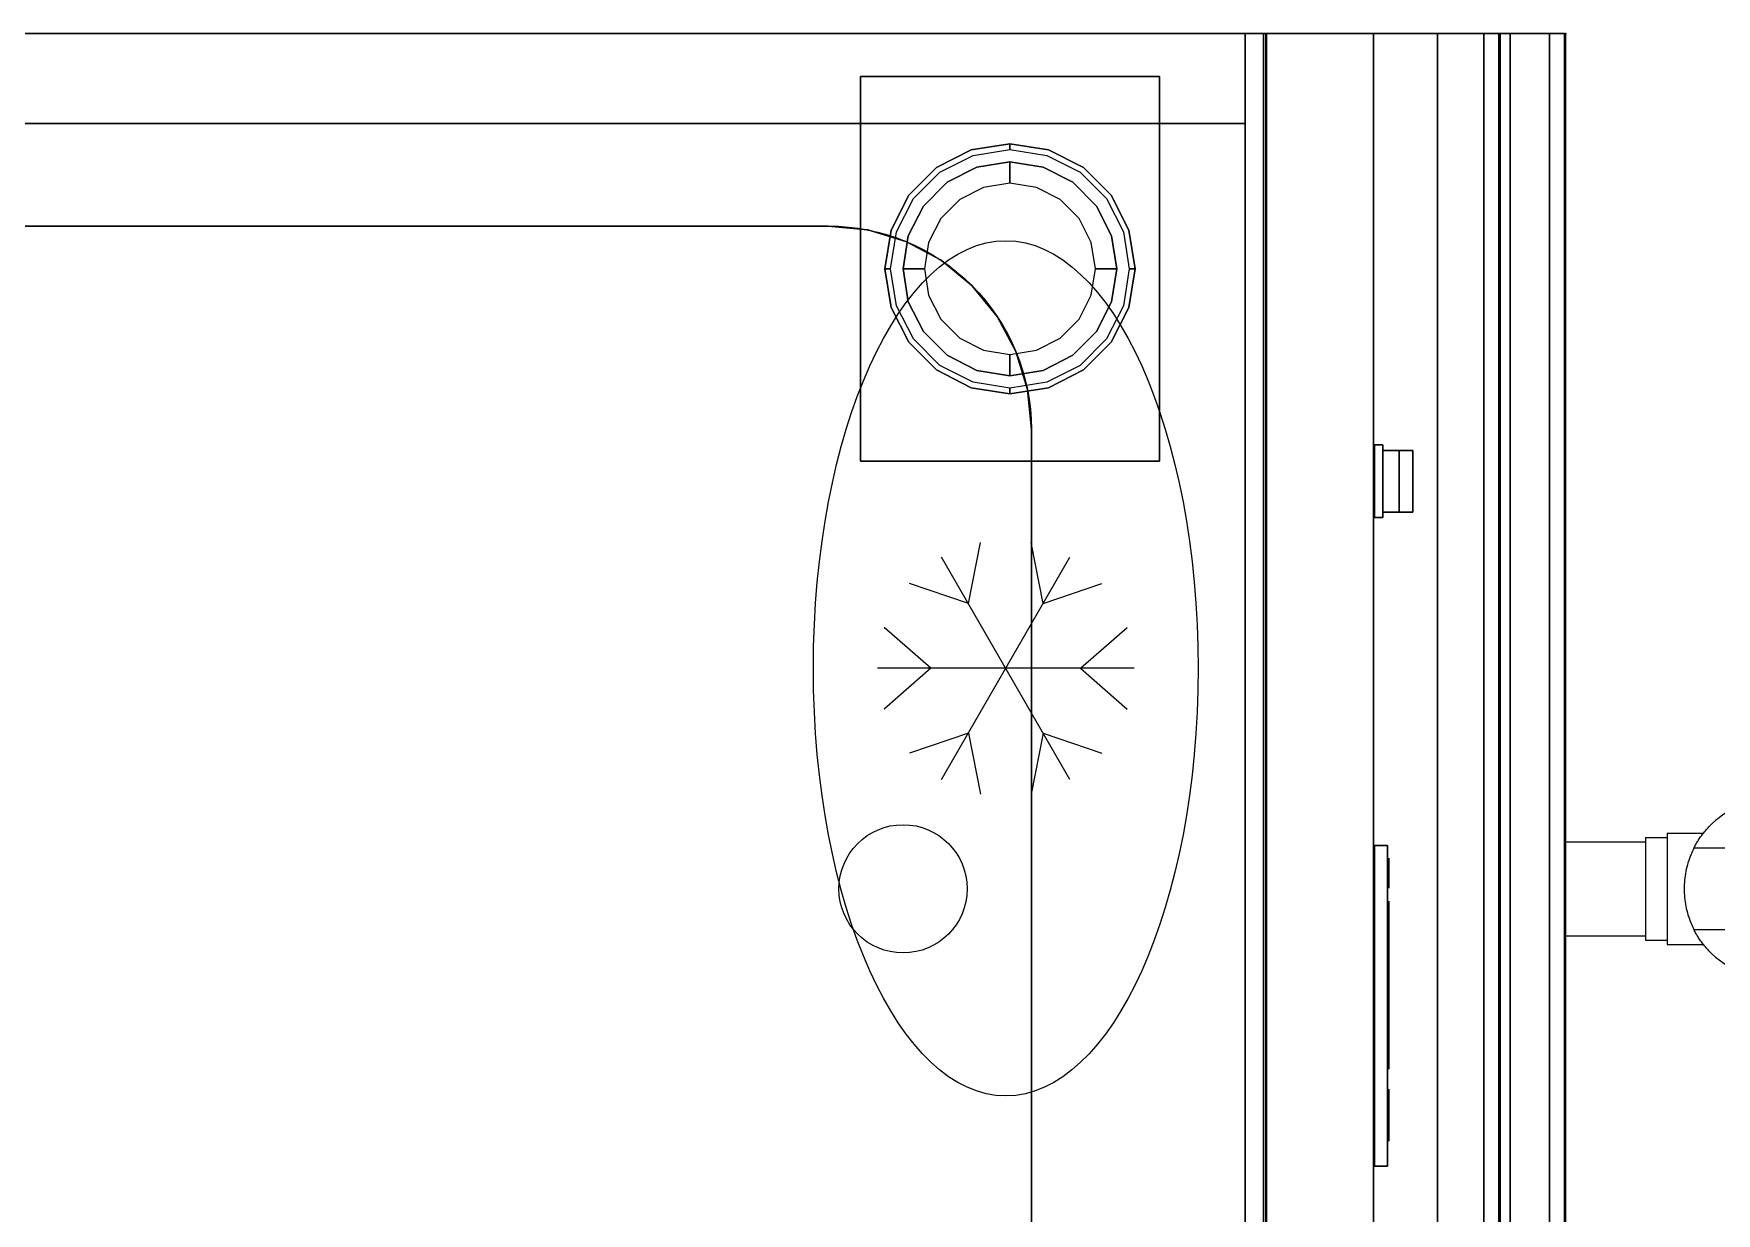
# Model space of a CAD drawing. Header units: millimetres. Extents: x 45 to 25350, y 77 to 5059.
# Drawn here: x 22187.16 to 22226.52, y 3991.51 to 4019.1 of the extents above; entities that cross this region are included whole.
import ezdxf

# ---------------------------------------------------------------- set-up
doc = ezdxf.new("R2010")
doc.units = ezdxf.units.MM
doc.header["$LTSCALE"] = 5
for name, color, linetype in [('200-EquipBlack-3d', 250, 'Continuous'), ('200-EquipBlu-3d', 5, 'Continuous'), ('200-EquipBorder-2d', 9, 'Continuous'), ('200-EquipGreen-3d', 3, 'Continuous'), ('200-EquipInternal-2d', 252, 'Continuous'), ('200-EquipRed-3d', 1, 'Continuous'), ('200-EquipSteel-3d', 9, 'Continuous')]:
    doc.layers.add(name, color=color, linetype=linetype)
doc.layers.add('200-InsPoint-3D', color=3, linetype='Continuous', plot=False)

# ---------------------------------------------------------------- blocks, each defined once
blk = doc.blocks.new('ELECTROLUX-MC7-BAINMARIE-400')
at = {"layer": '200-EquipInternal-2d'}
blk.add_lwpolyline([(307.5, -605), (92.5, -605, -0.414214), (45, -557.5), (45, -142.5, -0.414214), (92.5, -95), (307.5, -95, -0.414214), (355, -142.5), (355, -557.5, -0.414214)], format="xyb", close=True, dxfattribs=at)
blk.add_circle((200, -575), 15, dxfattribs=at)
at = {"layer": '200-EquipSteel-3d'}
for points, invisible_edges in [([(400, -80.5, 900), (355, -142.5, 900), (355, -557.5, 900), (400, -655, 900)], 5), ([(307.5, -95, 750), (307.5, -605, 750), (92.5, -605, 750), (92.5, -95, 750)], 5), ([(307.5, -95, 750), (316.77, -95.91, 750), (316.77, -604.09, 750), (307.5, -605, 750)], 10), ([(316.77, -95.91, 750), (325.68, -98.62, 750), (325.68, -601.38, 750), (316.77, -604.09, 750)], 10), ([(325.68, -98.62, 750), (333.89, -103.01, 750), (333.89, -596.99, 750), (325.68, -601.38, 750)], 10), ([(333.89, -103.01, 750), (341.09, -108.91, 750), (341.09, -591.09, 750), (333.89, -596.99, 750)], 10), ([(341.09, -108.91, 750), (346.99, -116.11, 750), (346.99, -583.89, 750), (341.09, -591.09, 750)], 10), ([(346.99, -116.11, 750), (351.38, -124.32, 750), (351.38, -575.68, 750), (346.99, -583.89, 750)], 10), ([(351.38, -124.32, 750), (354.09, -133.23, 750), (354.09, -566.77, 750), (351.38, -575.68, 750)], 10), ([(354.09, -133.23, 750), (355, -142.5, 750), (355, -557.5, 750), (354.09, -566.77, 750)], 8), ([(355, -557.5, 750), (354.09, -566.77, 750), (354.09, -566.77, 900), (355, -557.5, 900)], 2), ([(354.09, -566.77, 900), (355, -557.5, 900), (400, -655, 900)], 10), ([(354.09, -566.77, 750), (351.38, -575.68, 750), (351.38, -575.68, 900), (354.09, -566.77, 900)], 10), ([(351.38, -575.68, 900), (354.09, -566.77, 900), (400, -655, 900)], 10), ([(351.38, -575.68, 750), (346.99, -583.89, 750), (346.99, -583.89, 900), (351.38, -575.68, 900)], 10), ([(346.99, -583.89, 900), (351.38, -575.68, 900), (400, -655, 900)], 10), ([(346.99, -583.89, 750), (341.09, -591.09, 750), (341.09, -591.09, 900), (346.99, -583.89, 900)], 10), ([(341.09, -591.09, 900), (346.99, -583.89, 900), (400, -655, 900)], 10), ([(341.09, -591.09, 750), (333.89, -596.99, 750), (333.89, -596.99, 900), (341.09, -591.09, 900)], 10), ([(333.89, -596.99, 900), (341.09, -591.09, 900), (400, -655, 900)], 10), ([(333.89, -596.99, 750), (325.68, -601.38, 750), (325.68, -601.38, 900), (333.89, -596.99, 900)], 10), ([(325.68, -601.38, 900), (333.89, -596.99, 900), (400, -655, 900)], 10), ([(325.68, -601.38, 750), (316.77, -604.09, 750), (316.77, -604.09, 900), (325.68, -601.38, 900)], 10), ([(316.77, -604.09, 900), (325.68, -601.38, 900), (400, -655, 900)], 10), ([(400, -655, 900), (307.5, -605, 900), (92.5, -605, 900), (0, -655, 900)], 5), ([(316.77, -604.09, 750), (307.5, -605, 750), (307.5, -605, 900), (316.77, -604.09, 900)], 8), ([(307.5, -605, 900), (316.77, -604.09, 900), (400, -655, 900)], 10)]:
    blk.add_3dface(points, dxfattribs=dict(at, invisible_edges=invisible_edges))
for points in [[(355, -142.5, 750), (355, -557.5, 750), (355, -557.5, 900), (355, -142.5, 900)], [(307.5, -605, 750), (92.5, -605, 750), (92.5, -605, 900), (307.5, -605, 900)]]:
    blk.add_3dface(points, dxfattribs=at)
blk = doc.blocks.new('ELECTROLUX-MC-CRUSCOTTO400')
at = {"layer": '200-EquipBorder-2d'}
for p, q in [((0, 0), (0, -75)), ((400, 0), (400, -75)), ((0, -75), (400, -75))]:
    blk.add_line(p, q, dxfattribs=at)
at = {"layer": '200-EquipSteel-3d'}
for points in [[(0, -55.83, 654.41), (0, 0, 660.54), (400, 0, 660.54), (400, -55.83, 654.41)], [(0, 0, 660.54), (0, 0, 900), (400, 0, 900), (400, 0, 660.54)], [(0, 0, 900), (0, -62, 900), (400, -62, 900), (400, 0, 900)], [(0, -4.32, 810.26), (0, -59.37, 692.2), (400, -59.37, 692.2), (400, -4.32, 810.26)], [(0, -71.19, 877.81), (0, -4.82, 813.08), (400, -4.82, 813.08), (400, -71.19, 877.81)], [(0, -59.7, 690.72), (0, -59.7, 657.89), (400, -59.7, 657.89), (400, -59.7, 690.72)], [(0, -74.75, 884.46), (0, -71.19, 877.81), (400, -71.19, 877.81), (400, -74.75, 884.46)]]:
    blk.add_3dface(points, dxfattribs=at)
for points, invisible_edges in [([(0, -4.12, 811.75), (0, -4.1, 810.99), (400, -4.1, 810.99), (400, -4.12, 811.75)], 10), ([(0, -4.1, 810.99), (0, -4.32, 810.26), (400, -4.32, 810.26), (400, -4.1, 810.99)], 8), ([(0, -4.36, 812.47), (0, -4.12, 811.75), (400, -4.12, 811.75), (400, -4.36, 812.47)], 10), ([(0, -4.82, 813.08), (0, -4.36, 812.47), (400, -4.36, 812.47), (400, -4.82, 813.08)], 2), ([(0, -57.28, 654.56), (0, -55.83, 654.41), (400, -55.83, 654.41), (400, -57.28, 654.56)], 8), ([(0, -58.54, 655.29), (0, -57.28, 654.56), (400, -57.28, 654.56), (400, -58.54, 655.29)], 10), ([(0, -59.4, 656.46), (0, -58.54, 655.29), (400, -58.54, 655.29), (400, -59.4, 656.46)], 10), ([(0, -59.37, 692.2), (0, -59.51, 691.85), (400, -59.51, 691.85), (400, -59.37, 692.2)], 2), ([(0, -59.7, 657.89), (0, -59.4, 656.46), (400, -59.4, 656.46), (400, -59.7, 657.89)], 2), ([(0, -59.51, 691.85), (0, -59.62, 691.48), (400, -59.62, 691.48), (400, -59.51, 691.85)], 10), ([(0, -59.62, 691.48), (0, -59.68, 691.11), (400, -59.68, 691.11), (400, -59.62, 691.48)], 10), ([(0, -59.68, 691.11), (0, -59.7, 690.72), (400, -59.7, 690.72), (400, -59.68, 691.11)], 8), ([(0, -62, 900), (0, -69.22, 897.81), (400, -69.22, 897.81), (400, -62, 900)], 2), ([(0, -69.22, 897.81), (0, -74.01, 891.97), (400, -74.01, 891.97), (400, -69.22, 897.81)], 10), ([(0, -74.01, 891.97), (0, -74.75, 884.46), (400, -74.75, 884.46), (400, -74.01, 891.97)], 8)]:
    blk.add_3dface(points, dxfattribs=dict(at, invisible_edges=invisible_edges))
at = {"layer": '200-InsPoint-3D'}
for p in [(0, -75), (400, -75)]:
    blk.add_point(p, dxfattribs=at)
blk = doc.blocks.new('ELECTROLUX-MC7-BODY400X250')
at = {"layer": '200-EquipBorder-2d'}
blk.add_line((400, 0), (400, -655), dxfattribs=at)
at = {"layer": '200-EquipSteel-3d'}
for points, invisible_edges in [([(400, -655, 650), (400, -102, 724), (400, -2, 900), (400, -655, 900)], 3), ([(400, -102, 724), (400, -655, 650), (400, -102, 650)], 1)]:
    blk.add_3dface(points, dxfattribs=dict(at, invisible_edges=invisible_edges))
for points in [[(0, -655, 650), (0, -102, 650), (400, -102, 650), (400, -655, 650)], [(0, -655, 650), (400, -655, 650), (400, -655, 900), (0, -655, 900)]]:
    blk.add_3dface(points, dxfattribs=at)
blk = doc.blocks.new('ELECTROLUX-MC7-FRYER-VALVE2')
at = {"layer": '200-EquipBorder-2d'}
for p, q in [((-11, 48), (-11, 29.3)), ((11, 48), (11, 29.3)), ((0, 29.3), (-12, 29.3)), ((-12, 29.3), (-12, 24.3)), ((12, 29.3), (0, 29.3)), ((12, 29.3), (12, 24.3)), ((0, 24.3), (-13, 24.3)), ((-13, 24.3), (-13, 15.79)), ((13, 24.3), (0, 24.3)), ((13, 24.3), (13, 15.79)), ((-9.5, 18.03), (-9.5, -19.43)), ((9.5, -19.43), (9.5, 18.03))]:
    blk.add_line(p, q, dxfattribs=at)
for start, end in [(133.6678, 226.3322), (313.6678, 46.3322)]:
    blk.add_arc((0, -0.7), 21, start, end, dxfattribs=at)
for points, knots in [([(9.5, 18.03), (9.04, 18.26), (8.56, 18.48), (7.44, 18.95), (6.77, 19.19), (5.44, 19.6), (4.76, 19.77), (3.39, 20.04), (2.71, 20.14), (1.35, 20.27), (0.67, 20.3), (-0.67, 20.3), (-1.35, 20.27), (-2.71, 20.14), (-3.39, 20.04), (-4.76, 19.77), (-5.44, 19.6), (-6.77, 19.19), (-7.44, 18.95), (-8.56, 18.48), (-9.04, 18.26), (-9.5, 18.03)], [54.603966, 54.603966, 54.603966, 54.603966, 56.100956, 56.100956, 58.105876, 58.105876, 60.110796, 60.110796, 62.115717, 62.115717, 64.120637, 64.120637, 66.125557, 66.125557, 68.130478, 68.130478, 70.135398, 70.135398, 72.140318, 72.140318, 73.637308, 73.637308, 73.637308, 73.637308]), ([(-14.5, 14.49), (-14.21, 14.77), (-13.9, 15.05), (-13.26, 15.59), (-12.94, 15.85), (-12.29, 16.33), (-11.97, 16.56), (-11.37, 16.96), (-11.09, 17.14), (-10.64, 17.41), (-10.46, 17.51), (-10.12, 17.7), (-9.98, 17.78), (-9.74, 17.91), (-9.65, 17.95), (-9.53, 18.01), (-9.5, 18.03), (-9.5, 18.03)], [-8.491993, -8.491993, -8.491993, -8.491993, -7.291224, -7.291224, -6.090455, -6.090455, -4.889687, -4.889687, -3.688918, -3.688918, -2.766689, -2.766689, -1.844459, -1.844459, -0.92223, -0.92223, 0, 0, 0, 0]), ([(9.5, 18.03), (9.5, 18.03), (9.53, 18.01), (9.65, 17.95), (9.74, 17.91), (9.98, 17.78), (10.12, 17.7), (10.46, 17.51), (10.64, 17.41), (11.09, 17.14), (11.37, 16.96), (11.97, 16.56), (12.29, 16.33), (12.94, 15.85), (13.26, 15.59), (13.9, 15.05), (14.21, 14.77), (14.5, 14.49)], [19.162047, 19.162047, 19.162047, 19.162047, 20.084276, 20.084276, 21.006506, 21.006506, 21.928735, 21.928735, 22.850965, 22.850965, 24.051734, 24.051734, 25.252502, 25.252502, 26.453271, 26.453271, 27.65404, 27.65404, 27.65404, 27.65404]), ([(-9.5, -19.43), (-9.5, -19.43), (-9.53, -19.41), (-9.65, -19.35), (-9.74, -19.31), (-9.98, -19.18), (-10.12, -19.1), (-10.46, -18.91), (-10.64, -18.81), (-11.09, -18.54), (-11.37, -18.36), (-11.97, -17.96), (-12.29, -17.73), (-12.94, -17.25), (-13.26, -16.99), (-13.9, -16.45), (-14.21, -16.17), (-14.5, -15.89)], [0, 0, 0, 0, 0.92223, 0.92223, 1.844459, 1.844459, 2.766689, 2.766689, 3.688918, 3.688918, 4.889687, 4.889687, 6.090455, 6.090455, 7.291224, 7.291224, 8.491993, 8.491993, 8.491993, 8.491993]), ([(-9.5, -19.43), (-9.04, -19.66), (-8.56, -19.88), (-7.44, -20.35), (-6.77, -20.59), (-5.44, -21), (-4.76, -21.17), (-3.39, -21.44), (-2.71, -21.54), (-1.35, -21.67), (-0.67, -21.7), (0, -21.7), (0.67, -21.7), (1.35, -21.67), (2.71, -21.54), (3.39, -21.44), (4.76, -21.17), (5.44, -21), (6.77, -20.59), (7.44, -20.35), (8.56, -19.88), (9.04, -19.66), (9.5, -19.43)], [118.724603, 118.724603, 118.724603, 118.724603, 120.221593, 120.221593, 122.226513, 122.226513, 124.231433, 124.231433, 126.236354, 126.236354, 128.241274, 128.241274, 128.241274, 130.246194, 130.246194, 132.251115, 132.251115, 134.256035, 134.256035, 136.260955, 136.260955, 137.757945, 137.757945, 137.757945, 137.757945]), ([(14.5, -15.89), (14.21, -16.17), (13.9, -16.45), (13.26, -16.99), (12.94, -17.25), (12.29, -17.73), (11.97, -17.96), (11.37, -18.36), (11.09, -18.54), (10.64, -18.81), (10.46, -18.91), (10.12, -19.1), (9.98, -19.18), (9.74, -19.31), (9.65, -19.35), (9.53, -19.41), (9.5, -19.43), (9.5, -19.43)], [10.670054, 10.670054, 10.670054, 10.670054, 11.870823, 11.870823, 13.071591, 13.071591, 14.27236, 14.27236, 15.473129, 15.473129, 16.395358, 16.395358, 17.317588, 17.317588, 18.239817, 18.239817, 19.162047, 19.162047, 19.162047, 19.162047])]:
    blk.add_open_spline(points, degree=3, knots=knots, dxfattribs=at)
blk = doc.blocks.new('E7BMEDB000')
for name, p in [('ELECTROLUX-MC7-BODY400X250', (0, 0)), ('ELECTROLUX-MC7-BAINMARIE-400', (0, 0)), ('ELECTROLUX-MC-CRUSCOTTO400', (0, -655)), ('ELECTROLUX-MC7-FRYER-VALVE2', (200, -778))]:
    blk.add_blockref(name, p)
blk = doc.blocks.new('ZNS-MC-BASECONTRPAN')
at = {"layer": '200-EquipBlu-3d', "ltscale": 0.7}
blk.add_3dface([(44.98, -3.6, -29.6), (57.17, -3.6, -29.6), (57.17, -3.6, -39.98), (44.98, -3.6, -39.98)], dxfattribs=at)
at = {"layer": '200-EquipGreen-3d', "ltscale": 0.7}
blk.add_3dface([(104.14, -3.6, -31.04), (111.14, -3.6, -31.04), (111.14, -3.6, -39.04), (104.14, -3.6, -39.04)], dxfattribs=at)
at = {"layer": '200-EquipRed-3d', "ltscale": 0.7}
blk.add_3dface([(61.85, -3.6, -30.11), (101.14, -3.6, -30.11), (101.14, -3.6, -39.98), (61.85, -3.6, -39.98)], dxfattribs=at)
at = {"layer": '200-EquipRed-3d'}
for points, invisible_edges in [([(192.09, -6.06, -35), (192.09, -2.22, -35), (192.09, -2.22, -23.78), (192.09, -9.26, -23.78)], 1), ([(192.09, -2.22, -35), (206.53, -2.22, -35), (206.53, -2.22, -23.78), (192.09, -2.22, -23.78)], 1), ([(192.09, -6.06, -35), (206.53, -6.06, -35), (206.53, -2.22, -35), (192.09, -2.22, -35)], 15), ([(192.09, -6.06, -46.22), (192.09, -2.22, -46.22), (192.09, -2.22, -35), (192.09, -6.06, -35)], 4), ([(192.09, -2.22, -46.22), (206.53, -2.22, -46.22), (206.53, -2.22, -35), (192.09, -2.22, -35)], 4), ([(192.09, -6.06, -35), (192.09, -2.22, -35), (206.53, -2.22, -35), (206.53, -6.06, -35)], 15), ([(206.53, -6.06, -35), (206.53, -9.26, -23.78), (206.53, -2.22, -23.78), (206.53, -2.22, -35)], 8), ([(206.53, -6.06, -46.22), (206.53, -6.06, -35), (206.53, -2.22, -35), (206.53, -2.22, -46.22)], 2), ([(192.09, -6.06, -35), (192.09, -9.26, -23.78), (206.53, -9.26, -23.78), (206.53, -6.06, -35)], 8), ([(192.09, -6.06, -46.22), (192.09, -6.06, -35), (206.53, -6.06, -35), (206.53, -6.06, -46.22)], 2)]:
    blk.add_3dface(points, dxfattribs=dict(at, invisible_edges=invisible_edges))
for points in [[(192.09, -9.26, -23.78), (192.09, -2.22, -23.78), (206.53, -2.22, -23.78), (206.53, -9.26, -23.78)], [(192.09, -6.06, -46.22), (206.53, -6.06, -46.22), (206.53, -2.22, -46.22), (192.09, -2.22, -46.22)]]:
    blk.add_3dface(points, dxfattribs=at)
at = {"layer": '200-EquipSteel-3d'}
blk.add_3dface([(0, 0, -85), (0, 0, 0), (304, 0, 0), (304, 0, -85)], dxfattribs=at)
at = {"layer": '200-EquipBlack-3d', "ltscale": 0.7}
mesh = blk.add_polyface(dxfattribs=at)
corners = [(39.12, -3.3, -47.5), (114.12, -3.3, -47.5), (114.12, -0.3, -47.5), (39.12, -0.3, -47.5), (39.12, -3.3, -22.5), (114.12, -3.3, -22.5), (114.12, -0.3, -22.5), (39.12, -0.3, -22.5)]
mesh.append_faces([[corners[k] for k in face] for face in [(0, 3, 2, 1), (4, 5, 6, 7), (0, 1, 5, 4), (3, 7, 6, 2), (0, 4, 7, 3), (1, 2, 6, 5)]])
at = {"layer": '200-EquipBlack-3d'}
mesh = blk.add_polyface(dxfattribs=at)
corners = [(190.81, -2.22, -47.5), (190.81, -2.22, -22.5), (190.81, -0.3, -22.5), (190.81, -0.3, -47.5), (207.81, -2.22, -47.5), (207.81, -2.22, -22.5), (207.81, -0.3, -22.5), (207.81, -0.3, -47.5)]
mesh.append_faces([[corners[k] for k in face] for face in [(0, 3, 2, 1), (4, 5, 6, 7), (0, 1, 5, 4), (3, 7, 6, 2), (0, 4, 7, 3), (1, 2, 6, 5)]])
blk = doc.blocks.new('ZNS-MC-BASEREFUNIT')
at = {"layer": '200-EquipSteel-3d'}
for points in [[(0, 70, 155), (0, 70, 600), (304, 70, 600), (304, 70, 155)], [(0, 70, 600), (0, 30, 600), (304, 30, 600), (304, 70, 600)], [(0, 30, 155), (0, 70, 155), (304, 70, 155), (304, 30, 155)], [(304, 30, 500), (0, 30, 500), (0, 45, 500), (304, 45, 500)], [(0, 45, 500), (0, 45, 585), (304, 45, 585), (304, 45, 500)], [(0, 30, 585), (0, 45, 585), (304, 45, 585), (304, 30, 585)], [(0, 30, 500), (0, 30, 155), (304, 30, 155), (304, 30, 500)], [(304, 30, 600), (0, 30, 600), (0, 30, 585), (304, 30, 585)]]:
    blk.add_3dface(points, dxfattribs=at)
for points, invisible_edges in [([(0, 45, 585), (0, 70, 600), (0, 70, 155), (0, 45, 500)], 5), ([(0, 45, 500), (0, 30, 500), (0, 30, 155), (0, 70, 155)], 8), ([(0, 70, 600), (0, 45, 585), (0, 30, 585), (0, 30, 600)], 1), ([(304, 45, 585), (304, 70, 600), (304, 70, 155), (304, 45, 500)], 5), ([(304, 45, 500), (304, 30, 500), (304, 30, 155), (304, 70, 155)], 8), ([(304, 70, 600), (304, 45, 585), (304, 30, 585), (304, 30, 600)], 1)]:
    blk.add_3dface(points, dxfattribs=dict(at, invisible_edges=invisible_edges))
blk = doc.blocks.new('PQ-MC-LEG200')
at = {"layer": '200-EquipSteel-3d'}
for points in [[(-45, -35, 198), (-45, 35, 198), (45, 35, 198), (45, -35, 198)], [(-45, -35, 200), (45, -35, 200), (45, 35, 200), (-45, 35, 200)], [(-45, 35, 198), (-45, 35, 200), (45, 35, 200), (45, 35, 198)], [(-45, -35, 198), (-45, -35, 200), (-45, 35, 200), (-45, 35, 198)], [(45, -35, 198), (45, 35, 198), (45, 35, 200), (45, -35, 200)], [(-45, -35, 198), (45, -35, 198), (45, -35, 200), (-45, -35, 200)]]:
    blk.add_3dface(points, dxfattribs=at)
for points, invisible_edges in [([(-17.19, 23.66, 198), (-17.19, 23.66, 71), (-9.04, 27.82, 71), (-9.04, 27.82, 198)], 5), ([(-17.19, 23.66, 71), (-16.41, 22.58, 66), (-8.62, 26.54, 66), (-9.04, 27.82, 71)], 5), ([(-9.04, 27.82, 198), (-9.04, 27.82, 71), (0, 29.25, 71), (0, 29.25, 198)], 1), ([(-9.04, 27.82, 71), (-8.62, 26.54, 66), (0, 27.91, 66), (0, 29.25, 71)], 1), ([(0, 29.25, 198), (0, 29.25, 71), (9.04, 27.82, 71), (9.04, 27.82, 198)], 4), ([(0, 29.25, 71), (0, 27.91, 66), (8.62, 26.54, 66), (9.04, 27.82, 71)], 4), ([(9.04, 27.82, 71), (8.62, 26.54, 66), (16.41, 22.58, 66), (17.19, 23.66, 71)], 5), ([(9.04, 27.82, 198), (9.04, 27.82, 71), (17.19, 23.66, 71), (17.19, 23.66, 198)], 5), ([(-23.66, 17.19, 198), (-23.66, 17.19, 71), (-17.19, 23.66, 71), (-17.19, 23.66, 198)], 5), ([(-23.66, 17.19, 71), (-22.58, 16.41, 66), (-16.41, 22.58, 66), (-17.19, 23.66, 71)], 5), ([(-7.73, 23.78, 66), (-7.73, 23.78, 5), (-14.69, 20.23, 5), (-14.69, 20.23, 66)], 5), ([(-7.73, 23.78, 5), (-7.27, 22.38, 1.46), (-13.83, 19.04, 1.46), (-14.69, 20.23, 5)], 7), ([(0, 25, 66), (0, 25, 5), (-7.73, 23.78, 5), (-7.73, 23.78, 66)], 4), ([(0, 25, 5), (0, 23.54, 1.46), (-7.27, 22.38, 1.46), (-7.73, 23.78, 5)], 6), ([(7.73, 23.78, 66), (7.73, 23.78, 5), (0, 25, 5), (0, 25, 66)], 1), ([(7.73, 23.78, 5), (7.27, 22.38, 1.46), (0, 23.54, 1.46), (0, 25, 5)], 3), ([(14.69, 20.23, 5), (13.83, 19.04, 1.46), (7.27, 22.38, 1.46), (7.73, 23.78, 5)], 7), ([(14.69, 20.23, 66), (14.69, 20.23, 5), (7.73, 23.78, 5), (7.73, 23.78, 66)], 5), ([(17.19, 23.66, 71), (16.41, 22.58, 66), (22.58, 16.41, 66), (23.66, 17.19, 71)], 5), ([(17.19, 23.66, 198), (17.19, 23.66, 71), (23.66, 17.19, 71), (23.66, 17.19, 198)], 5), ([(-14.69, 20.23, 66), (-14.69, 20.23, 5), (-20.23, 14.69, 5), (-20.23, 14.69, 66)], 5), ([(-14.69, 20.23, 5), (-13.83, 19.04, 1.46), (-19.04, 13.83, 1.46), (-20.23, 14.69, 5)], 7), ([(-7.27, 22.38, 1.46), (-6.18, 19.02), (-11.76, 16.18), (-13.83, 19.04, 1.46)], 13), ([(0, 23.54, 1.46), (0, 20), (-6.18, 19.02), (-7.27, 22.38, 1.46)], 12), ([(7.27, 22.38, 1.46), (6.18, 19.02), (0, 20), (0, 23.54, 1.46)], 9), ([(13.83, 19.04, 1.46), (11.76, 16.18), (6.18, 19.02), (7.27, 22.38, 1.46)], 13), ([(20.23, 14.69, 5), (19.04, 13.83, 1.46), (13.83, 19.04, 1.46), (14.69, 20.23, 5)], 7), ([(20.23, 14.69, 66), (20.23, 14.69, 5), (14.69, 20.23, 5), (14.69, 20.23, 66)], 5), ([(-27.82, 9.04, 198), (-27.82, 9.04, 71), (-23.66, 17.19, 71), (-23.66, 17.19, 198)], 5), ([(-27.82, 9.04, 71), (-26.54, 8.62, 66), (-22.58, 16.41, 66), (-23.66, 17.19, 71)], 5), ([(-13.83, 19.04, 1.46), (-11.76, 16.18), (-16.18, 11.76), (-19.04, 13.83, 1.46)], 13), ([(19.04, 13.83, 1.46), (16.18, 11.76), (11.76, 16.18), (13.83, 19.04, 1.46)], 13), ([(23.66, 17.19, 71), (22.58, 16.41, 66), (26.54, 8.62, 66), (27.82, 9.04, 71)], 5), ([(23.66, 17.19, 198), (23.66, 17.19, 71), (27.82, 9.04, 71), (27.82, 9.04, 198)], 5), ([(-20.23, 14.69, 66), (-20.23, 14.69, 5), (-23.78, 7.73, 5), (-23.78, 7.73, 66)], 5), ([(-20.23, 14.69, 5), (-19.04, 13.83, 1.46), (-22.38, 7.27, 1.46), (-23.78, 7.73, 5)], 7), ([(-19.04, 13.83, 1.46), (-16.18, 11.76), (-19.02, 6.18), (-22.38, 7.27, 1.46)], 13), ([(22.38, 7.27, 1.46), (19.02, 6.18), (16.18, 11.76), (19.04, 13.83, 1.46)], 13), ([(23.78, 7.73, 5), (22.38, 7.27, 1.46), (19.04, 13.83, 1.46), (20.23, 14.69, 5)], 7), ([(23.78, 7.73, 66), (23.78, 7.73, 5), (20.23, 14.69, 5), (20.23, 14.69, 66)], 5), ([(-29.25, 0, 198), (-29.25, 0, 71), (-27.82, 9.04, 71), (-27.82, 9.04, 198)], 4), ([(-29.25, 0, 71), (-27.91, 0, 66), (-26.54, 8.62, 66), (-27.82, 9.04, 71)], 4), ([(27.82, 9.04, 71), (26.54, 8.62, 66), (27.91, 0, 66), (29.25, 0, 71)], 1), ([(27.82, 9.04, 198), (27.82, 9.04, 71), (29.25, 0, 71), (29.25, 0, 198)], 1), ([(-23.78, 7.73, 66), (-23.78, 7.73, 5), (-25, 0, 5), (-25, 0, 66)], 1), ([(-23.78, 7.73, 5), (-22.38, 7.27, 1.46), (-23.54, 0, 1.46), (-25, 0, 5)], 3), ([(-22.38, 7.27, 1.46), (-19.02, 6.18), (-20, 0), (-23.54, 0, 1.46)], 9), ([(23.54, 0, 1.46), (20, 0), (19.02, 6.18), (22.38, 7.27, 1.46)], 12), ([(25, 0, 5), (23.54, 0, 1.46), (22.38, 7.27, 1.46), (23.78, 7.73, 5)], 6), ([(25, 0, 66), (25, 0, 5), (23.78, 7.73, 5), (23.78, 7.73, 66)], 4), ([(-27.82, -9.04, 198), (-27.82, -9.04, 71), (-29.25, 0, 71), (-29.25, 0, 198)], 1), ([(-27.82, -9.04, 71), (-26.54, -8.62, 66), (-27.91, 0, 66), (-29.25, 0, 71)], 1), ([(-25, 0, 66), (-25, 0, 5), (-23.78, -7.73, 5), (-23.78, -7.73, 66)], 4), ([(-25, 0, 5), (-23.54, 0, 1.46), (-22.38, -7.27, 1.46), (-23.78, -7.73, 5)], 6), ([(-23.54, 0, 1.46), (-20, 0), (-19.02, -6.18), (-22.38, -7.27, 1.46)], 12), ([(22.38, -7.27, 1.46), (19.02, -6.18), (20, 0), (23.54, 0, 1.46)], 9), ([(23.78, -7.73, 5), (22.38, -7.27, 1.46), (23.54, 0, 1.46), (25, 0, 5)], 3), ([(23.78, -7.73, 66), (23.78, -7.73, 5), (25, 0, 5), (25, 0, 66)], 1), ([(29.25, 0, 71), (27.91, 0, 66), (26.54, -8.62, 66), (27.82, -9.04, 71)], 4), ([(29.25, 0, 198), (29.25, 0, 71), (27.82, -9.04, 71), (27.82, -9.04, 198)], 4), ([(-23.78, -7.73, 5), (-22.38, -7.27, 1.46), (-19.04, -13.83, 1.46), (-20.23, -14.69, 5)], 7), ([(-23.78, -7.73, 66), (-23.78, -7.73, 5), (-20.23, -14.69, 5), (-20.23, -14.69, 66)], 5), ([(-22.38, -7.27, 1.46), (-19.02, -6.18), (-16.18, -11.76), (-19.04, -13.83, 1.46)], 13), ([(19.04, -13.83, 1.46), (16.18, -11.76), (19.02, -6.18), (22.38, -7.27, 1.46)], 13), ([(20.23, -14.69, 5), (19.04, -13.83, 1.46), (22.38, -7.27, 1.46), (23.78, -7.73, 5)], 7), ([(20.23, -14.69, 66), (20.23, -14.69, 5), (23.78, -7.73, 5), (23.78, -7.73, 66)], 5), ([(-23.66, -17.19, 71), (-22.58, -16.41, 66), (-26.54, -8.62, 66), (-27.82, -9.04, 71)], 5), ([(-23.66, -17.19, 198), (-23.66, -17.19, 71), (-27.82, -9.04, 71), (-27.82, -9.04, 198)], 5), ([(-19.04, -13.83, 1.46), (-16.18, -11.76), (-11.76, -16.18), (-13.83, -19.04, 1.46)], 13), ([(13.83, -19.04, 1.46), (11.76, -16.18), (16.18, -11.76), (19.04, -13.83, 1.46)], 13), ([(27.82, -9.04, 71), (26.54, -8.62, 66), (22.58, -16.41, 66), (23.66, -17.19, 71)], 5), ([(27.82, -9.04, 198), (27.82, -9.04, 71), (23.66, -17.19, 71), (23.66, -17.19, 198)], 5), ([(-20.23, -14.69, 5), (-19.04, -13.83, 1.46), (-13.83, -19.04, 1.46), (-14.69, -20.23, 5)], 7), ([(-20.23, -14.69, 66), (-20.23, -14.69, 5), (-14.69, -20.23, 5), (-14.69, -20.23, 66)], 5), ([(14.69, -20.23, 5), (13.83, -19.04, 1.46), (19.04, -13.83, 1.46), (20.23, -14.69, 5)], 7), ([(14.69, -20.23, 66), (14.69, -20.23, 5), (20.23, -14.69, 5), (20.23, -14.69, 66)], 5), ([(-17.19, -23.66, 71), (-16.41, -22.58, 66), (-22.58, -16.41, 66), (-23.66, -17.19, 71)], 5), ([(-17.19, -23.66, 198), (-17.19, -23.66, 71), (-23.66, -17.19, 71), (-23.66, -17.19, 198)], 5), ([(-14.69, -20.23, 5), (-13.83, -19.04, 1.46), (-7.27, -22.38, 1.46), (-7.73, -23.78, 5)], 7), ([(-13.83, -19.04, 1.46), (-11.76, -16.18), (-6.18, -19.02), (-7.27, -22.38, 1.46)], 13), ([(-7.27, -22.38, 1.46), (-6.18, -19.02), (0, -20), (0, -23.54, 1.46)], 9), ([(0, -23.54, 1.46), (0, -20), (6.18, -19.02), (7.27, -22.38, 1.46)], 12), ([(7.27, -22.38, 1.46), (6.18, -19.02), (11.76, -16.18), (13.83, -19.04, 1.46)], 13), ([(7.73, -23.78, 5), (7.27, -22.38, 1.46), (13.83, -19.04, 1.46), (14.69, -20.23, 5)], 7), ([(23.66, -17.19, 71), (22.58, -16.41, 66), (16.41, -22.58, 66), (17.19, -23.66, 71)], 5), ([(23.66, -17.19, 198), (23.66, -17.19, 71), (17.19, -23.66, 71), (17.19, -23.66, 198)], 5), ([(-9.04, -27.82, 71), (-8.62, -26.54, 66), (-16.41, -22.58, 66), (-17.19, -23.66, 71)], 5), ([(-14.69, -20.23, 66), (-14.69, -20.23, 5), (-7.73, -23.78, 5), (-7.73, -23.78, 66)], 5), ([(-7.73, -23.78, 5), (-7.27, -22.38, 1.46), (0, -23.54, 1.46), (0, -25, 5)], 3), ([(0, -25, 5), (0, -23.54, 1.46), (7.27, -22.38, 1.46), (7.73, -23.78, 5)], 6), ([(7.73, -23.78, 66), (7.73, -23.78, 5), (14.69, -20.23, 5), (14.69, -20.23, 66)], 5), ([(17.19, -23.66, 71), (16.41, -22.58, 66), (8.62, -26.54, 66), (9.04, -27.82, 71)], 5), ([(-9.04, -27.82, 198), (-9.04, -27.82, 71), (-17.19, -23.66, 71), (-17.19, -23.66, 198)], 5), ([(0, -29.25, 71), (0, -27.91, 66), (-8.62, -26.54, 66), (-9.04, -27.82, 71)], 4), ([(-7.73, -23.78, 66), (-7.73, -23.78, 5), (0, -25, 5), (0, -25, 66)], 1), ([(0, -25, 66), (0, -25, 5), (7.73, -23.78, 5), (7.73, -23.78, 66)], 4), ([(9.04, -27.82, 71), (8.62, -26.54, 66), (0, -27.91, 66), (0, -29.25, 71)], 1), ([(17.19, -23.66, 198), (17.19, -23.66, 71), (9.04, -27.82, 71), (9.04, -27.82, 198)], 5), ([(0, -29.25, 198), (0, -29.25, 71), (-9.04, -27.82, 71), (-9.04, -27.82, 198)], 4), ([(9.04, -27.82, 198), (9.04, -27.82, 71), (0, -29.25, 71), (0, -29.25, 198)], 1)]:
    blk.add_3dface(points, dxfattribs=dict(at, invisible_edges=invisible_edges))
blk = doc.blocks.new('E7BAPP00RH')
at = {"layer": '200-EquipInternal-2d'}
for p, q in [((1451.57, -581.52), (1442.01, -570.58)), ((1451.57, -629.02), (1451.57, -569.02)), ((1451.57, -581.52), (1461.13, -570.58)), ((1436.41, -590.27), (1431.72, -576.52)), ((1466.73, -590.27), (1471.42, -576.52)), ((1425.59, -614.02), (1477.55, -584.02)), ((1425.59, -584.02), (1477.55, -614.02)), ((1436.41, -590.27), (1422.16, -593.08)), ((1466.73, -590.27), (1480.98, -593.08)), ((1436.41, -607.77), (1422.16, -604.96)), ((1466.73, -607.77), (1480.98, -604.96)), ((1436.41, -607.77), (1431.72, -621.51)), ((1466.73, -607.77), (1471.42, -621.51)), ((1451.57, -616.52), (1442.01, -627.45)), ((1451.57, -616.52), (1461.13, -627.45))]:
    blk.add_line(p, q, dxfattribs=at)
blk.add_lwpolyline([(0, -102), (1600, -102), (1600, -655), (0, -655)], close=True, dxfattribs=at)
blk.add_ellipse((1451.57, -599.02), major_axis=(-100, 0), ratio=0.45, dxfattribs=at)
at = {"layer": '200-EquipSteel-3d'}
for points in [[(0, -102, 650), (1600, -102, 650), (1600, -655, 650), (0, -655, 650)], [(21, -655, 245), (1579, -655, 245), (1579, -102, 245), (21, -102, 245)], [(21, -655, 200), (1579, -655, 200), (1579, -102, 200), (21, -102, 200)], [(1579, -655, 605), (21, -655, 605), (21, -102, 605), (1579, -102, 605)], [(1579, -655, 200), (1600, -655, 200), (1600, -102, 200), (1579, -102, 200)], [(21, -655, 200), (1579, -655, 200), (1579, -655, 245), (21, -655, 245)], [(21, -655, 605), (1579, -655, 605), (1579, -655, 650), (21, -655, 650)], [(1600, -655, 200), (1579, -655, 200), (1579, -655, 650), (1600, -655, 650)]]:
    blk.add_3dface(points, dxfattribs=at)
at = {"layer": '200-EquipSteel-3d', "invisible_edges": 8}
blk.add_3dface([(1579, -655, 605), (1579, -655, 200), (1579, -102, 200), (1579, -102, 605)], dxfattribs=at)
for name, p in [('PQ-MC-LEG200', (1545, -600)), ('ZNS-MC-BASEREFUNIT', (1296, -730, 50)), ('ZNS-MC-BASECONTRPAN', (1296, -685, 635))]:
    blk.add_blockref(name, p)

msp = doc.modelspace()

# ---------------------------------------------------------------- hatches: boundary and pattern name
at = {"ltscale": 0.5}
h = msp.add_hatch(dxfattribs=at)
h.set_pattern_fill('ANSI31', color=251, scale=30)
h.set_pattern_definition([(45, (24280.266, 18410.9967), (-2.6516504, 2.6516504), [])])
h.paths.add_polyline_path([(21763.422, 4094.474), (22023.384, 4098.963), (22023.021, 4119.96), (21730.1, 4114.902), (21721.79, 4595.08, -0.130845), (22999.271, 4233.912, -0.490921), (22999.351, 4233.948, -0.006684), (23000.203, 4268.186, 0.132238), (21691.262, 4625.367), (21711.964, 3429.136), (22159.106, 3170.979), (22174.106, 3196.96), (22030.234, 3280.024), (22097.77, 3397), (22270.975, 3297), (22270.985, 3297.017), (22281.975, 3316.053), (22090.583, 3426.553), (22020.057, 3425.335), (21775.094, 3421.105, -0.000011), (21771.021, 3655.54), (22030.982, 3660.029), (22030.618, 3681.026), (21770.657, 3676.536, -0.000019)])

# ---------------------------------------------------------------- block references
at = {"zscale": 0.1, "rotation": 90}
for name, p, xscale, yscale in [('E7BMEDB000', (22149.998, 3979.097), 0.09999999999999432, 0.09999999999999432), ('E7BAPP00RH', (22149.998, 3859.097), 0.1, 0.1)]:
    msp.add_blockref(name, p, dxfattribs=dict(at, xscale=xscale, yscale=yscale))

doc.saveas('drawing.dxf')
